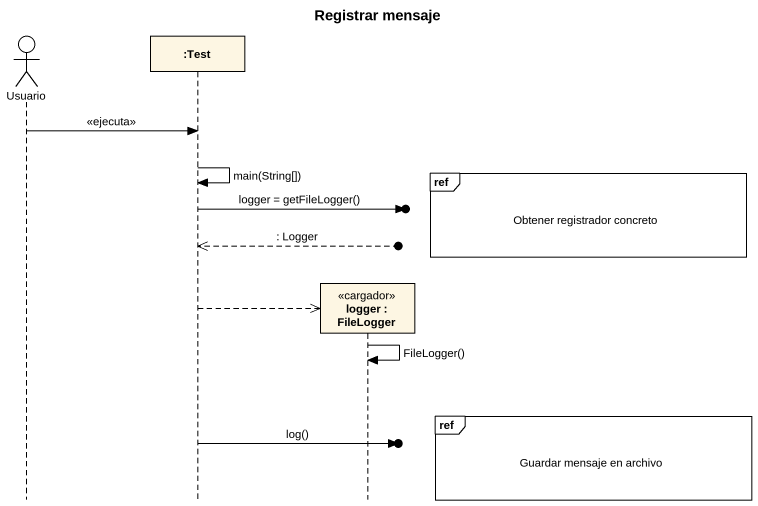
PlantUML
@startuml
title Registrar mensaje
hide footbox
actor Usuario
participant ":Test" as Test
participant "logger : FileLogger" as logger <<cargador>>

Usuario -> Test : <<ejecuta>>
Test -> Test : main(String[])
ref over logger : Obtener registrador concreto
Test ->o] : logger = getFileLogger()
Test <<--o] : : Logger
Test -->> logger **
logger -> logger : FileLogger()
ref over logger : Guardar mensaje en archivo
Test ->o] : log()
@enduml
